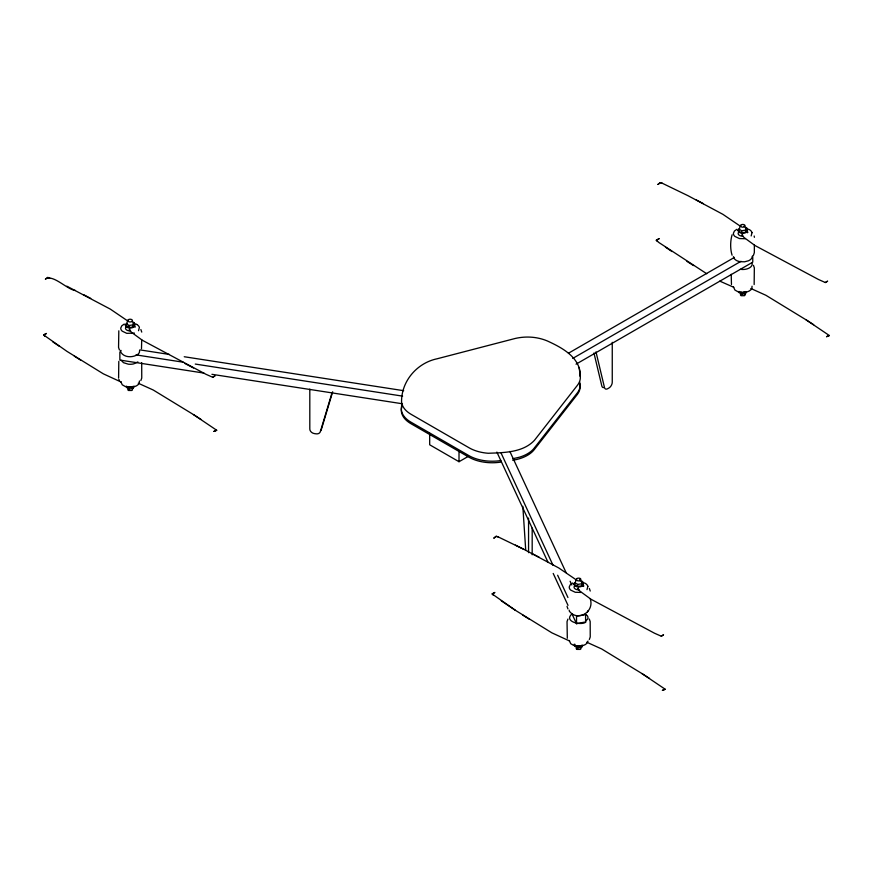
<?xml version="1.0" encoding="UTF-8"?>
<svg xmlns="http://www.w3.org/2000/svg" width="873" height="873" viewBox="0 0 873 873"><rect width="100%" height="100%" fill="white"/><g stroke="black" fill="none" stroke-linecap="round" stroke-linejoin="round"><path stroke-width="1.31" d="M139.516 350.793L139.516 351.743A9.167 5.293 0 0 1 137.858 354.34C133.056 357.734 124.686 357.821 121.107 352.659M141.721 339.761L141.491 348.709M590.213 598.692C594.797 611.94 577.73 622.056 569.403 611.253A9.297 5.369 0 0 1 569.229 610.183M754.37 244.986L754.337 252.635L753.486 255.2M120.79 351.732L120.812 350.804M118.815 330.812L118.553 347.421L119.426 349.986M118.793 361.367L118.597 378.031M754.152 284.554L754.337 267.891L753.464 265.337M588.009 641.055C587.169 644.896 582.542 645.998 579.148 646.195A9.352 5.402 0 0 1 573.55 645.333L570.735 643.728L569.24 640.487M332.089 392.566L320.38 431.578A4.692 3.699 24.9 0 1 315.971 433.826L314.335 433.575A4.692 3.699 24.9 0 1 309.806 429.047L309.806 389.096M332.668 391.781L321.351 429.483A4.692 3.699 24.9 0 1 320.456 430.869M587.496 611.995L587.955 610.816M132.118 321.526L134.016 322.628L132.98 326.982L129.084 327.582L126.236 325.935L127.272 321.58M126.236 325.935L127.272 323.687M120.834 350.302L119.863 352.397L119.863 360.069L203.878 373.066M132.98 326.982L134.016 322.628M126.378 387.339L129.226 388.987L133.122 388.376L134.158 386.128M579.737 579.912L582.586 581.56L581.538 585.903L577.642 586.514L574.794 584.866L575.842 580.512M743.807 226.238L746.655 227.886L745.618 232.24L741.723 232.84L738.874 231.192L739.922 226.838M581.538 585.903L582.586 581.56M745.618 232.24L746.655 227.886M574.86 644.209L574.86 646.315L577.708 647.962L581.604 647.351L582.64 645.103M732.109 234.772C730.232 240.981 730.134 249.023 732.076 255.211M140.848 380.573L141.753 378.02L141.699 362.666M567.941 619.055L567.035 621.609L567.308 638.261M589.33 639.505L590.235 636.952L590.181 621.598L589.308 619.044M138.512 330.714L139.396 327.408A9.352 5.402 0 0 0 136.788 324.483M751.151 235.939L752.035 232.633M586.994 589.646L587.878 586.34M576.977 578.57L576.366 579.847L576.977 580.49A2.379 1.375 0 0 0 580.294 580.49L580.905 579.214L580.294 578.57L580.294 581.123M137.858 361.924L133.744 363.855A9.297 5.369 0 0 1 128.32 364.183L123.508 362.688L121.107 360.254M212.728 377.267L214.998 375.87L212.706 377.278L205.886 374.255L142.419 340.317L131.572 332.384L129.139 329.819L129.924 329.208M825.367 282.525L827.637 281.128L825.356 282.546L818.525 279.513L755.058 245.575L744.211 237.642L741.788 235.077L742.563 234.466M661.287 636.199L663.556 634.802L661.276 636.21L654.444 633.187L590.988 599.238L580.13 591.305L577.708 588.74L578.493 588.129M216.711 430.269L213.95 431.404L216.711 430.269L193.424 414.555L153.222 390.002L138.261 383.236M829.35 335.527L826.589 336.662L829.35 335.527L806.052 319.813L765.861 295.26L750.889 288.505M665.193 689.244L662.432 690.379L665.193 689.244L641.906 673.53L601.704 648.977L586.743 642.212M132.827 327.44L134.606 326.36L135.304 327.048M576.049 364.172L752.755 262.162L752.755 255.767M568.454 353.227L734.346 257.448M572.732 358.421L740.991 261.289M429.68 433.281L429.68 444.783L459.012 461.719L468.441 456.273M124.272 324.047L121.805 325.793L120.78 327.964A9.352 5.402 0 0 0 122.264 331.194L126.792 333.344L134.409 333.093M736.91 229.272L734.444 231.018L733.418 233.189A9.352 5.402 0 0 0 734.902 236.419L739.431 238.569L745.236 238.722M572.753 582.978L570.287 584.724L569.261 586.896A9.352 5.402 0 0 0 570.746 590.126L575.274 592.276L581.08 592.429M584.015 622.22L576.529 623.715L572.001 613.948C563.325 621.216 580.239 625.766 585.597 622.318L585.597 614.647L576.529 616.054L576.529 623.715M129.651 329.71L129.597 330.365M742.29 234.968L742.236 235.623M578.221 588.642L578.155 589.297M512.713 458.74L519.457 457.201A32.879 18.977 0 0 0 534.156 448.198L577.217 393.068A32.858 18.977 0 0 0 579.585 381.85M126.236 323.828L129.084 325.476L132.98 324.876M738.874 229.086L741.723 230.734L745.618 230.134M739.016 292.597L741.864 294.245L745.749 293.644L745.749 291.538M579.105 367.413L580.338 376.438C580.796 357.45 562.005 347.661 547.175 340.885C537.059 336.694 525.808 336.029 515.179 338.473L437.111 358.781C417.698 362.797 402.246 380.061 401.58 400.041A32.868 18.977 0 0 0 411.172 414.359L469.216 447.871A32.879 18.977 0 0 0 488.171 453.262C503.819 452.651 522.796 452.672 534.385 440.396L577.435 385.266A32.858 18.977 0 0 0 579.803 374.059M574.794 582.76L577.642 584.408L581.538 583.808M740.359 269.321L742.53 269.495A9.287 5.358 0 0 0 750.18 267.4A9.516 5.489 0 0 0 752.188 263.908L751.871 262.675M139.8 349.866L169.417 354.449M184.236 356.741L403.697 390.689M136.024 354.896L183.144 362.186M195.268 364.063L402.617 396.135M211.932 374.31L402.453 403.784A32.868 18.977 0 0 0 410.943 422.15L468.987 455.662A32.868 18.977 0 0 0 500.807 460.562M743.731 291.92L744.614 292.149M131.092 386.663L131.976 386.892M579.574 645.638L580.458 645.867M746.164 228.431L749.438 229.654A9.352 5.402 0 0 1 751.991 232.644M133.525 323.206L136.788 324.429M582.007 582.138L585.281 583.36A9.352 5.402 0 0 1 587.835 586.35M576.977 649.403L580.294 649.403A2.379 1.375 0 0 0 580.294 647.493M662.356 183.286L660.283 182.621L658.002 184.41L660.283 182.621L662.356 183.286L688.077 195.738L722.888 214.322L740.5 226.303M49.717 278.029L47.644 277.363L45.363 279.142C52.838 273.729 67.581 289.989 75.438 290.48M498.287 536.95L496.213 536.295L493.922 538.074L496.213 536.295L498.287 536.95L523.996 549.401L558.807 567.985L576.42 579.967M733.724 287.272L719.778 281.128M121.085 382.014L103.374 373.851L66.937 351.35L43.65 334.97L46.411 333.464L43.694 334.948L44.872 336.214M569.567 640.989L551.856 632.827L515.43 610.325L492.132 593.946L494.893 592.44L492.176 593.924L493.354 595.19M737.696 230.232L738.394 230.57M125.057 324.974L125.745 325.313M573.616 583.906L574.314 584.244M66.828 286.18L110.238 309.064L127.851 321.035M515.386 545.112L523.996 549.412M184.923 363.495L193.533 367.98M696.196 199.895L703.376 203.649M83.557 294.648L90.737 298.413M532.126 553.58L539.296 557.334M706.759 273.751L658.929 242.552L656.289 240.228L659.05 238.722L656.289 240.228L657.511 241.472M686.92 261.376L693.533 265.567M522.774 615.094L529.376 619.284M74.292 356.119L80.894 360.309M806.063 319.824L813.669 324.701M641.906 673.541L649.512 678.419M193.424 414.566L201.03 419.444M515.43 610.325L501.298 600.842M665.444 247.124L671.97 251.544M52.806 341.867L59.342 346.286M585.281 613.948L587.278 615.694A9.505 5.489 0 0 1 587.824 618.826L585.281 621.609L585.597 622.318M747.244 231.618L747.943 232.305M583.175 585.292L583.862 585.979M589.362 588.467L590.235 591.032M567.919 608.918L567.035 606.353M140.869 329.536L141.753 332.1M118.826 379.329L119.481 380.584M509.843 451.406L566.086 572.601M570.102 581.254L571.826 584.965M496.879 452.094L548.08 562.408M553.209 573.452L568.007 605.36M500.96 452.781L553.056 565.344M557.64 575.231L567.941 597.503M733.407 256.64L734.291 258.79L736.157 260.318A9.385 5.424 0 0 0 740.38 261.704L744.604 261.791L748.554 260.754A9.385 5.424 0 0 0 752.199 256.346M595.975 351.884L604.509 387.623A4.692 2.706 -60 0 0 607.739 388.692L608.928 388.005A4.692 2.706 -60 0 0 612.257 382.254L612.257 342.303M593.946 352.998L601.857 386.095A4.692 2.706 -60 0 0 603.658 387.612M731.465 284.554L731.214 274.297M754.174 236.016L754.392 237.325M752.057 286.202C752.657 290.742 746.862 292.39 743.305 292.488A9.352 5.402 0 0 1 737.707 291.626L734.902 290.022L733.396 286.781M139.407 380.977C140.018 385.517 134.224 387.165 130.666 387.263A9.352 5.402 0 0 1 125.068 386.401L122.253 384.797L120.758 381.556M522.829 506.285L525.721 550.143M741.864 292.139L741.864 294.245M741.723 230.734L741.723 232.84M581.604 645.256L581.604 647.351M577.642 584.408L577.642 586.514M577.708 645.856L577.708 647.962M532.181 528.143L532.181 554.781M528.558 518.049L528.558 552.674M459.012 451.494L459.012 461.719M133.122 386.281L133.122 388.376M129.084 325.476L129.084 327.582M129.226 386.881L129.226 388.987M745.498 228.366A4.671 2.695 0 0 1 746.48 232.251A4.671 2.695 0 0 1 739.715 232.589A4.671 2.695 0 0 1 739.518 228.671M743.229 236.179A4.671 2.695 0 0 1 738.995 235.033A4.671 2.695 0 0 1 738.591 232.349M746.644 231.945A4.671 2.695 0 0 1 747.332 232.785M132.86 323.108A4.671 2.695 0 0 1 133.842 326.993A4.671 2.695 0 0 1 127.076 327.331A4.671 2.695 0 0 1 126.88 323.414M130.59 330.922A4.671 2.695 0 0 1 126.356 329.776A4.671 2.695 0 0 1 125.941 327.091M581.964 645.507A4.671 2.695 0 0 1 575.984 645.813M574.838 645.147A4.671 2.695 0 0 1 574.15 644.296M744.789 292.335A4.671 2.695 0 0 1 738.995 291.429M581.418 582.04A4.671 2.695 0 0 1 582.4 585.914A4.671 2.695 0 0 1 575.634 586.263A4.671 2.695 0 0 1 575.438 582.335M579.148 589.842A4.671 2.695 0 0 1 574.914 588.708A4.671 2.695 0 0 1 574.51 586.023M582.564 585.608A4.671 2.695 0 0 1 583.251 586.46M127.884 389.194A2.379 1.375 0 0 0 128.495 390.471L131.812 390.471A2.379 1.375 0 0 0 132.423 389.194M740.522 294.419A2.379 1.375 0 0 0 741.133 295.696L744.451 295.696A2.379 1.375 0 0 0 744.451 293.786M576.9 649.403A2.379 1.375 0 0 1 576.289 648.126M401.929 406.622A32.858 18.977 0 0 0 410.943 423.689L468.987 457.201A32.858 18.977 0 0 0 500.731 462.112M579.585 383.389A32.858 18.977 0 0 1 577.217 394.596L534.156 449.737A32.858 18.977 0 0 1 512.702 460.257M576.977 578.526A2.379 1.375 0 0 1 580.294 578.526M133.482 386.532A4.671 2.695 0 0 1 126.356 386.172M127.927 320.216L128.495 321.559A2.379 1.375 0 0 0 131.812 321.559L132.423 320.282L131.812 319.638A2.379 1.375 0 0 0 128.495 319.594L127.927 320.216M740.566 225.441L741.133 226.784A2.379 1.375 0 0 0 744.451 226.784L745.062 225.507L744.451 224.863A2.379 1.375 0 0 0 741.133 224.819L740.566 225.441"/></g></svg>
